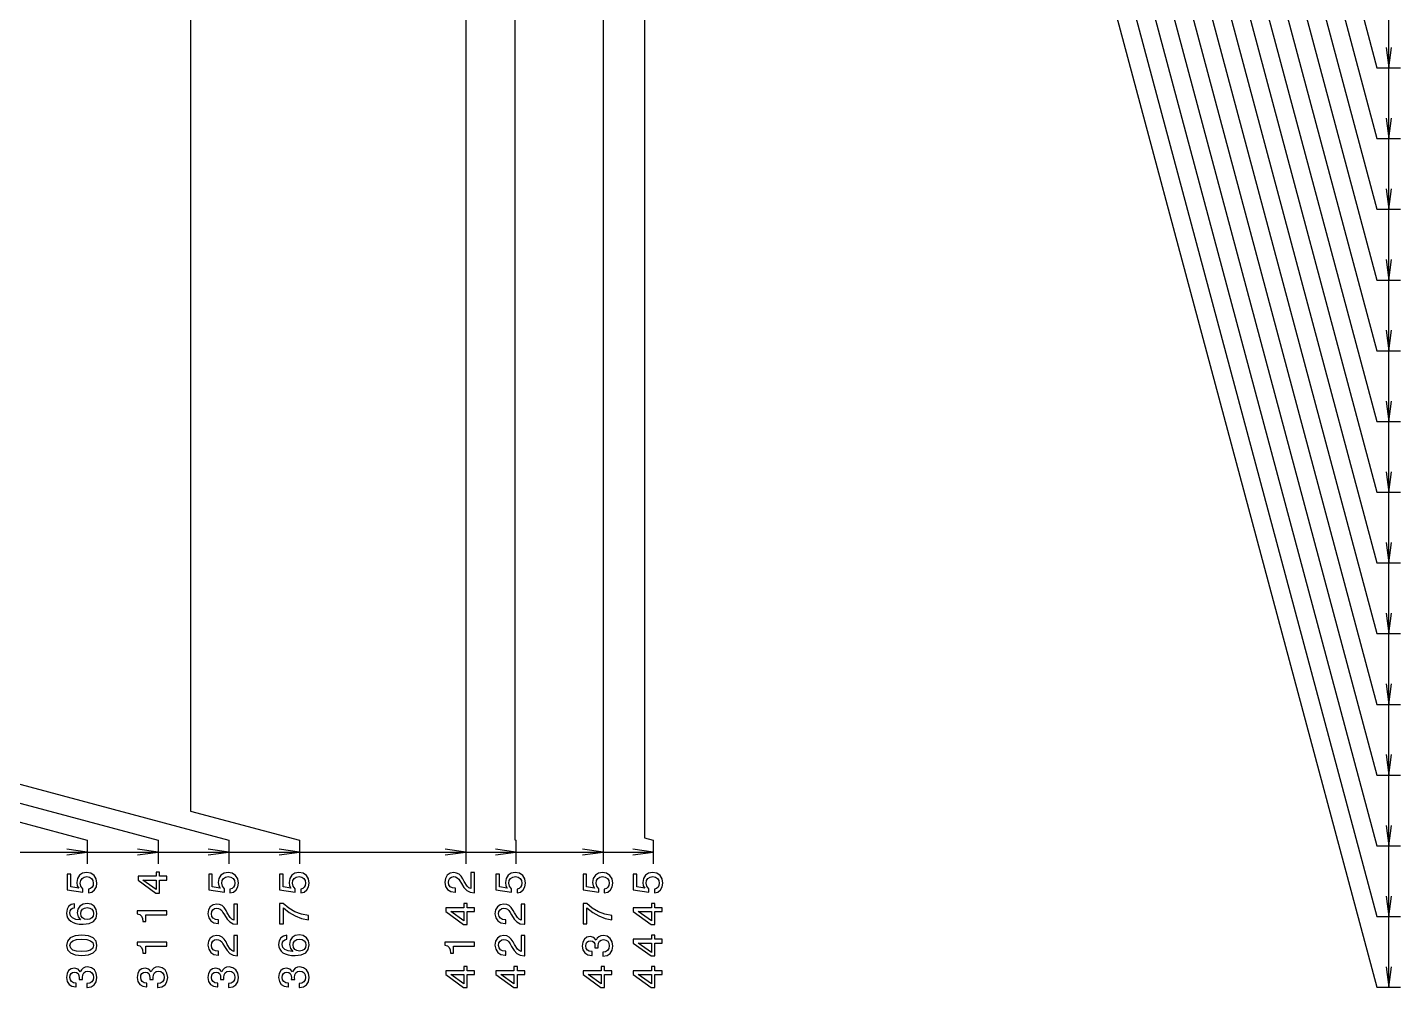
# Model space of a CAD drawing. Extents: x 0 to 1189, y 0 to 841.
# Drawn here: x 465.4 to 698.3, y 187.3 to 350.3 of the extents above; entities that cross this region are included whole.
import ezdxf

# ---------------------------------------------------------------- set-up
doc = ezdxf.new("R2010")
doc.units = 0

msp = doc.modelspace()

# ---------------------------------------------------------------- linework, layer by layer
at = {"color": 7, "lineweight": 25}
for p, q in [((696.32, 343.4), (696.32, 565.9)), ((696.32, 331.4), (696.32, 565.9)), ((696.32, 319.4), (696.32, 565.9)), ((696.32, 283.4), (696.32, 565.9)), ((696.32, 295.4), (696.32, 565.9)), ((696.32, 307.4), (696.32, 565.9)), ((696.32, 271.4), (696.32, 565.9)), ((696.32, 259.4), (696.32, 565.9)), ((696.32, 235.4), (696.32, 565.9)), ((696.32, 247.4), (696.32, 565.9)), ((696.32, 223.4), (696.32, 565.9)), ((696.32, 211.4), (696.32, 565.9)), ((696.32, 187.4), (696.32, 565.9)), ((696.32, 199.4), (696.32, 565.9)), ((493.05, 557.9), (493.05, 217.3)), ((548.05, 557.9), (548.05, 212.4)), ((570.05, 557.9), (570.05, 212.74)), ((563.05, 547.9), (563.05, 208.34)), ((539.75, 453.9), (539.75, 208.34)), ((665.32, 451.6), (694.32, 343.4)), ((664.79, 441.6), (694.32, 331.4)), ((665.7, 426.2), (694.32, 319.4)), ((665.83, 413.7), (694.32, 307.4)), ((663.29, 411.2), (694.32, 295.4)), ((657.66, 408.2), (694.32, 271.4)), ((660.47, 409.7), (694.32, 283.4)), ((656.08, 402.1), (694.32, 259.4)), ((655.14, 393.6), (694.32, 247.4)), ((654.2, 385.1), (694.32, 235.4)), ((655.46, 368.4), (694.32, 223.4)), ((650.99, 361.1), (694.32, 199.4)), ((654.12, 361.4), (694.32, 211.4)), ((648.23, 359.4), (694.32, 187.4)), ((694.32, 343.4), (698.32, 343.4)), ((694.32, 331.4), (698.32, 331.4)), ((694.32, 319.4), (698.32, 319.4)), ((694.32, 307.4), (698.32, 307.4)), ((694.32, 295.4), (698.32, 295.4)), ((694.32, 283.4), (698.32, 283.4)), ((694.32, 271.4), (698.32, 271.4)), ((694.32, 259.4), (698.32, 259.4)), ((694.32, 247.4), (698.32, 247.4)), ((694.32, 235.4), (698.32, 235.4)), ((448.05, 226.14), (499.55, 212.34)), ((432.05, 224), (475.55, 212.34)), ((436.95, 225.9), (487.55, 212.34)), ((694.32, 223.4), (698.32, 223.4)), ((493.05, 217.3), (511.55, 212.34)), ((475.55, 212.34), (475.55, 208.34)), ((487.55, 212.34), (487.55, 208.34)), ((499.55, 212.34), (499.55, 208.34)), ((511.55, 212.34), (511.55, 208.34)), ((548.05, 212.4), (548.25, 212.34)), ((548.25, 212.34), (548.25, 208.34)), ((570.05, 212.74), (571.55, 212.34)), ((571.55, 212.34), (571.55, 208.34)), ((125.55, 210.34), (499.55, 210.34)), ((125.55, 210.34), (487.55, 210.34)), ((125.55, 210.34), (475.55, 210.34)), ((125.55, 210.34), (511.55, 210.34)), ((125.55, 210.34), (548.25, 210.34)), ((125.55, 210.34), (539.75, 210.34)), ((125.55, 210.34), (563.05, 210.34)), ((125.55, 210.34), (571.55, 210.34)), ((694.32, 211.4), (698.32, 211.4)), ((694.32, 199.4), (698.32, 199.4)), ((694.32, 187.4), (698.32, 187.4))]:
    msp.add_line(p, q, dxfattribs=at)
for points in [[(695.86, 346.87), (696.32, 343.4), (696.77, 346.87)], [(695.86, 334.87), (696.32, 331.4), (696.77, 334.87)], [(695.86, 322.87), (696.32, 319.4), (696.77, 322.87)], [(695.86, 310.87), (696.32, 307.4), (696.77, 310.87)], [(695.86, 298.87), (696.32, 295.4), (696.77, 298.87)], [(695.86, 286.87), (696.32, 283.4), (696.77, 286.87)], [(695.86, 274.87), (696.32, 271.4), (696.77, 274.87)], [(695.86, 262.87), (696.32, 259.4), (696.77, 262.87)], [(695.86, 250.87), (696.32, 247.4), (696.77, 250.87)], [(695.86, 238.87), (696.32, 235.4), (696.77, 238.87)], [(695.86, 226.87), (696.32, 223.4), (696.77, 226.87)], [(695.86, 214.87), (696.32, 211.4), (696.77, 214.87)], [(472.08, 209.89), (475.55, 210.34), (472.08, 210.8)], [(484.08, 209.89), (487.55, 210.34), (484.08, 210.8)], [(496.08, 209.89), (499.55, 210.34), (496.08, 210.8)], [(508.08, 209.89), (511.55, 210.34), (508.08, 210.8)], [(536.28, 209.89), (539.75, 210.34), (536.28, 210.8)], [(544.78, 209.89), (548.25, 210.34), (544.78, 210.8)], [(559.58, 209.89), (563.05, 210.34), (559.58, 210.8)], [(568.08, 209.89), (571.55, 210.34), (568.08, 210.8)], [(695.86, 202.87), (696.32, 199.4), (696.77, 202.87)], [(695.86, 190.87), (696.32, 187.4), (696.77, 190.87)]]:
    msp.add_lwpolyline(points, dxfattribs=at)
for points in [[(475.75, 203.39), (476.34, 203.55), (476.8, 203.9), (477.09, 204.42), (477.19, 205.08), (477.06, 205.81), (476.71, 206.38), (476.15, 206.74), (475.43, 206.87), (474.76, 206.75), (474.23, 206.41), (473.89, 205.87), (473.77, 205.17), (473.86, 204.63), (474.1, 204.21), (472.75, 204.41), (472.75, 206.6), (472.16, 206.6), (472.16, 203.93), (474.81, 203.53), (474.81, 204.11), (474.47, 204.53), (474.35, 205.06), (474.43, 205.52), (474.66, 205.87), (475.01, 206.1), (475.47, 206.18), (475.92, 206.1), (476.27, 205.87), (476.5, 205.51), (476.57, 205.06), (476.52, 204.68), (476.36, 204.38), (476.1, 204.17), (475.75, 204.06)], [(489.05, 205.57), (489.05, 206.22), (487.81, 206.22), (487.81, 206.93), (487.23, 206.93), (487.23, 206.22), (484.16, 206.22), (484.16, 205.56), (487.18, 203.37), (487.81, 203.37), (487.81, 205.57)], [(487.23, 203.98), (484.99, 205.57), (487.23, 205.57)], [(499.75, 203.39), (500.34, 203.55), (500.8, 203.9), (501.09, 204.42), (501.19, 205.08), (501.06, 205.81), (500.71, 206.38), (500.15, 206.74), (499.43, 206.87), (498.76, 206.75), (498.23, 206.41), (497.89, 205.87), (497.77, 205.17), (497.86, 204.63), (498.1, 204.21), (496.75, 204.41), (496.75, 206.6), (496.16, 206.6), (496.16, 203.93), (498.81, 203.53), (498.81, 204.11), (498.47, 204.53), (498.35, 205.06), (498.43, 205.52), (498.66, 205.87), (499.01, 206.1), (499.47, 206.18), (499.92, 206.1), (500.27, 205.87), (500.5, 205.51), (500.57, 205.06), (500.52, 204.68), (500.36, 204.38), (500.1, 204.17), (499.75, 204.06)], [(511.75, 203.39), (512.34, 203.55), (512.8, 203.9), (513.09, 204.42), (513.19, 205.08), (513.06, 205.81), (512.71, 206.38), (512.15, 206.74), (511.43, 206.87), (510.76, 206.75), (510.23, 206.41), (509.89, 205.87), (509.77, 205.17), (509.86, 204.63), (510.1, 204.21), (508.75, 204.41), (508.75, 206.6), (508.16, 206.6), (508.16, 203.93), (510.81, 203.53), (510.81, 204.11), (510.47, 204.53), (510.35, 205.06), (510.43, 205.52), (510.66, 205.87), (511.01, 206.1), (511.47, 206.18), (511.92, 206.1), (512.27, 205.87), (512.5, 205.51), (512.57, 205.06), (512.52, 204.68), (512.36, 204.38), (512.1, 204.17), (511.75, 204.06)], [(541.25, 203.42), (541.25, 206.85), (540.63, 206.85), (540.63, 204.14), (540.29, 204.29), (540.01, 204.55), (539.5, 205.35), (539.28, 205.77), (538.97, 206.25), (538.61, 206.59), (538.19, 206.78), (537.71, 206.85), (537.1, 206.73), (536.62, 206.39), (536.32, 205.87), (536.21, 205.2), (536.34, 204.51), (536.68, 203.99), (537.22, 203.65), (537.93, 203.53), (538.03, 203.53), (538.03, 204.19), (537.97, 204.19), (537.48, 204.25), (537.12, 204.45), (536.89, 204.76), (536.81, 205.17), (536.88, 205.58), (537.06, 205.89), (537.35, 206.1), (537.7, 206.17), (538.03, 206.12), (538.31, 205.98), (538.56, 205.75), (538.77, 205.43), (539, 205.01), (539.45, 204.3), (539.92, 203.81), (540.5, 203.51), (541.23, 203.42)], [(548.45, 203.39), (549.04, 203.55), (549.5, 203.9), (549.79, 204.42), (549.89, 205.08), (549.76, 205.81), (549.41, 206.38), (548.85, 206.74), (548.13, 206.87), (547.46, 206.75), (546.93, 206.41), (546.59, 205.87), (546.47, 205.17), (546.56, 204.63), (546.8, 204.21), (545.45, 204.41), (545.45, 206.6), (544.86, 206.6), (544.86, 203.93), (547.51, 203.53), (547.51, 204.11), (547.17, 204.53), (547.05, 205.06), (547.13, 205.52), (547.36, 205.87), (547.71, 206.1), (548.17, 206.18), (548.62, 206.1), (548.97, 205.87), (549.2, 205.51), (549.27, 205.06), (549.22, 204.68), (549.06, 204.38), (548.8, 204.17), (548.45, 204.06)], [(563.25, 203.39), (563.84, 203.55), (564.3, 203.9), (564.59, 204.42), (564.69, 205.08), (564.56, 205.81), (564.21, 206.38), (563.65, 206.74), (562.93, 206.87), (562.26, 206.75), (561.73, 206.41), (561.39, 205.87), (561.27, 205.17), (561.36, 204.63), (561.6, 204.21), (560.25, 204.41), (560.25, 206.6), (559.66, 206.6), (559.66, 203.93), (562.31, 203.53), (562.31, 204.11), (561.97, 204.53), (561.85, 205.06), (561.93, 205.52), (562.16, 205.87), (562.51, 206.1), (562.97, 206.18), (563.42, 206.1), (563.77, 205.87), (564, 205.51), (564.07, 205.06), (564.02, 204.68), (563.86, 204.38), (563.6, 204.17), (563.25, 204.06)], [(571.75, 203.39), (572.34, 203.55), (572.8, 203.9), (573.09, 204.42), (573.19, 205.08), (573.06, 205.81), (572.71, 206.38), (572.15, 206.74), (571.43, 206.87), (570.76, 206.75), (570.23, 206.41), (569.89, 205.87), (569.77, 205.17), (569.86, 204.63), (570.1, 204.21), (568.75, 204.41), (568.75, 206.6), (568.16, 206.6), (568.16, 203.93), (570.81, 203.53), (570.81, 204.11), (570.47, 204.53), (570.35, 205.06), (570.43, 205.52), (570.66, 205.87), (571.01, 206.1), (571.47, 206.18), (571.92, 206.1), (572.27, 205.87), (572.5, 205.51), (572.57, 205.06), (572.52, 204.68), (572.36, 204.38), (572.1, 204.17), (571.75, 204.06)], [(473.4, 201.57), (472.81, 201.43), (472.38, 201.11), (472.11, 200.62), (472.01, 199.99), (472.06, 199.56), (472.2, 199.2), (472.42, 198.87), (472.74, 198.6), (473.14, 198.38), (473.62, 198.22), (474.19, 198.12), (474.83, 198.09), (475.85, 198.21), (476.6, 198.56), (477.04, 199.13), (477.19, 199.91), (477.06, 200.61), (476.73, 201.14), (476.19, 201.49), (475.52, 201.61), (474.83, 201.49), (474.31, 201.16), (473.97, 200.64), (473.86, 200.01), (474, 199.33), (474.41, 198.81), (473.62, 198.92), (473.05, 199.15), (472.71, 199.51), (472.6, 200), (472.66, 200.36), (472.81, 200.63), (473.06, 200.81), (473.4, 200.9)], [(475.52, 200.91), (475.98, 200.83), (476.32, 200.63), (476.55, 200.31), (476.63, 199.9), (476.55, 199.48), (476.33, 199.15), (475.98, 198.94), (475.53, 198.88), (475.08, 198.95), (474.74, 199.15), (474.53, 199.48), (474.45, 199.93), (474.53, 200.32), (474.74, 200.63), (475.08, 200.83)], [(489.05, 199.71), (489.05, 200.36), (484.01, 200.36), (484.01, 199.87), (484.45, 199.74), (484.75, 199.48), (484.92, 199.09), (484.98, 198.54), (485.49, 198.54), (485.49, 199.71)], [(501.05, 198.08), (501.05, 201.52), (500.43, 201.52), (500.43, 198.8), (500.09, 198.95), (499.81, 199.21), (499.3, 200.01), (499.08, 200.44), (498.77, 200.91), (498.41, 201.25), (497.99, 201.44), (497.51, 201.52), (496.9, 201.39), (496.42, 201.05), (496.12, 200.54), (496.01, 199.87), (496.14, 199.17), (496.48, 198.65), (497.02, 198.31), (497.73, 198.19), (497.83, 198.19), (497.83, 198.85), (497.77, 198.85), (497.28, 198.91), (496.92, 199.11), (496.69, 199.42), (496.61, 199.83), (496.68, 200.25), (496.86, 200.56), (497.15, 200.76), (497.5, 200.83), (497.83, 200.78), (498.11, 200.64), (498.36, 200.41), (498.57, 200.1), (498.8, 199.67), (499.25, 198.97), (499.72, 198.47), (500.3, 198.17), (501.03, 198.08)], [(513.05, 198.84), (513.05, 199.56), (511.86, 199.8), (510.75, 200.22), (509.72, 200.81), (508.76, 201.58), (508.16, 201.58), (508.16, 198.15), (508.81, 198.15), (508.81, 200.89), (509.79, 200.1), (510.8, 199.5), (511.88, 199.08)], [(541.25, 200.23), (541.25, 200.88), (540.01, 200.88), (540.01, 201.6), (539.43, 201.6), (539.43, 200.88), (536.36, 200.88), (536.36, 200.23), (539.38, 198.04), (540.01, 198.04), (540.01, 200.23)], [(549.75, 198.08), (549.75, 201.52), (549.13, 201.52), (549.13, 198.8), (548.79, 198.95), (548.51, 199.21), (548, 200.01), (547.78, 200.44), (547.47, 200.91), (547.11, 201.25), (546.69, 201.44), (546.21, 201.52), (545.6, 201.39), (545.12, 201.05), (544.82, 200.54), (544.71, 199.87), (544.84, 199.17), (545.18, 198.65), (545.72, 198.31), (546.43, 198.19), (546.53, 198.19), (546.53, 198.85), (546.47, 198.85), (545.98, 198.91), (545.62, 199.11), (545.39, 199.42), (545.31, 199.83), (545.38, 200.25), (545.56, 200.56), (545.85, 200.76), (546.2, 200.83), (546.53, 200.78), (546.81, 200.64), (547.06, 200.41), (547.27, 200.1), (547.5, 199.67), (547.95, 198.97), (548.42, 198.47), (549, 198.17), (549.73, 198.08)], [(564.55, 198.84), (564.55, 199.56), (563.36, 199.8), (562.25, 200.22), (561.22, 200.81), (560.26, 201.58), (559.66, 201.58), (559.66, 198.15), (560.31, 198.15), (560.31, 200.89), (561.29, 200.1), (562.3, 199.5), (563.38, 199.08)], [(573.05, 200.23), (573.05, 200.88), (571.81, 200.88), (571.81, 201.6), (571.23, 201.6), (571.23, 200.88), (568.16, 200.88), (568.16, 200.23), (571.18, 198.04), (571.81, 198.04), (571.81, 200.23)], [(539.43, 198.64), (537.19, 200.23), (539.43, 200.23)], [(571.23, 198.64), (568.99, 200.23), (571.23, 200.23)], [(474.61, 192.76), (475.74, 192.87), (476.55, 193.21), (477.04, 193.75), (477.19, 194.5), (477.04, 195.24), (476.55, 195.78), (475.74, 196.11), (474.61, 196.23), (473.48, 196.11), (473.04, 195.98), (472.67, 195.78), (472.18, 195.24), (472.01, 194.5), (472.18, 193.75), (472.68, 193.21), (473.48, 192.87)], [(501.05, 192.74), (501.05, 196.18), (500.43, 196.18), (500.43, 193.46), (500.09, 193.61), (499.81, 193.87), (499.3, 194.67), (499.08, 195.1), (498.77, 195.57), (498.41, 195.91), (497.99, 196.11), (497.51, 196.18), (496.9, 196.06), (496.42, 195.72), (496.12, 195.2), (496.01, 194.53), (496.14, 193.84), (496.48, 193.31), (497.02, 192.97), (497.73, 192.86), (497.83, 192.86), (497.83, 193.51), (497.77, 193.51), (497.28, 193.58), (496.92, 193.77), (496.69, 194.08), (496.61, 194.49), (496.68, 194.91), (496.86, 195.22), (497.15, 195.42), (497.5, 195.49), (497.83, 195.44), (498.11, 195.31), (498.36, 195.08), (498.57, 194.76), (498.8, 194.33), (499.25, 193.63), (499.72, 193.13), (500.3, 192.84), (501.03, 192.74)], [(509.4, 196.23), (508.81, 196.09), (508.38, 195.78), (508.11, 195.29), (508.01, 194.65), (508.06, 194.23), (508.2, 193.86), (508.42, 193.53), (508.74, 193.26), (509.14, 193.04), (509.62, 192.89), (510.19, 192.79), (510.83, 192.76), (511.85, 192.87), (512.6, 193.22), (513.04, 193.79), (513.19, 194.57), (513.06, 195.27), (512.73, 195.8), (512.19, 196.15), (511.52, 196.27), (510.83, 196.15), (510.31, 195.82), (509.97, 195.31), (509.86, 194.67), (510, 193.99), (510.41, 193.48), (509.62, 193.58), (509.05, 193.82), (508.71, 194.17), (508.6, 194.66), (508.66, 195.02), (508.81, 195.29), (509.06, 195.47), (509.4, 195.57)], [(549.75, 192.74), (549.75, 196.18), (549.13, 196.18), (549.13, 193.46), (548.79, 193.61), (548.51, 193.87), (548, 194.67), (547.78, 195.1), (547.47, 195.57), (547.11, 195.91), (546.69, 196.11), (546.21, 196.18), (545.6, 196.06), (545.12, 195.72), (544.82, 195.2), (544.71, 194.53), (544.84, 193.84), (545.18, 193.31), (545.72, 192.97), (546.43, 192.86), (546.53, 192.86), (546.53, 193.51), (546.47, 193.51), (545.98, 193.58), (545.62, 193.77), (545.39, 194.08), (545.31, 194.49), (545.38, 194.91), (545.56, 195.22), (545.85, 195.42), (546.2, 195.49), (546.53, 195.44), (546.81, 195.31), (547.06, 195.08), (547.27, 194.76), (547.5, 194.33), (547.95, 193.63), (548.42, 193.13), (549, 192.84), (549.73, 192.74)], [(562.98, 192.68), (563.03, 192.68), (563.72, 192.8), (564.24, 193.14), (564.57, 193.67), (564.69, 194.38), (564.57, 195.13), (564.25, 195.69), (563.75, 196.05), (563.1, 196.18), (562.68, 196.12), (562.33, 195.96), (562.06, 195.7), (561.87, 195.36), (561.48, 195.83), (560.86, 195.99), (560.3, 195.88), (559.87, 195.57), (559.61, 195.07), (559.51, 194.38), (559.63, 193.73), (559.95, 193.23), (560.45, 192.91), (561.12, 192.8), (561.17, 192.8), (561.17, 193.44), (560.71, 193.5), (560.38, 193.69), (560.18, 193.99), (560.11, 194.41), (560.16, 194.79), (560.31, 195.06), (560.56, 195.23), (560.89, 195.29), (561.24, 195.23), (561.48, 195.05), (561.63, 194.75), (561.67, 194.34), (561.66, 194.06), (562.23, 194.06), (562.22, 194.41), (562.28, 194.87), (562.45, 195.21), (562.73, 195.41), (563.1, 195.48), (563.52, 195.4), (563.83, 195.19), (564.02, 194.86), (564.09, 194.42), (564.02, 193.97), (563.8, 193.64), (563.46, 193.43), (562.98, 193.35)], [(573.05, 194.9), (573.05, 195.54), (571.81, 195.54), (571.81, 196.26), (571.23, 196.26), (571.23, 195.54), (568.16, 195.54), (568.16, 194.89), (571.18, 192.7), (571.81, 192.7), (571.81, 194.9)], [(474.61, 193.46), (473.74, 193.51), (473.11, 193.69), (472.74, 194.02), (472.61, 194.5), (472.74, 194.98), (473.11, 195.3), (473.74, 195.48), (474.61, 195.54), (475.49, 195.48), (476.11, 195.3), (476.48, 194.98), (476.6, 194.5), (476.48, 194.02), (476.11, 193.69), (475.49, 193.51)], [(489.05, 194.37), (489.05, 195.03), (484.01, 195.03), (484.01, 194.54), (484.45, 194.41), (484.75, 194.15), (484.92, 193.75), (484.98, 193.2), (485.49, 193.2), (485.49, 194.37)], [(511.52, 195.57), (511.98, 195.49), (512.32, 195.29), (512.55, 194.97), (512.63, 194.56), (512.55, 194.14), (512.33, 193.82), (511.98, 193.61), (511.53, 193.54), (511.08, 193.61), (510.74, 193.82), (510.53, 194.15), (510.45, 194.59), (510.53, 194.98), (510.74, 195.29), (511.08, 195.49)], [(541.25, 194.37), (541.25, 195.03), (536.21, 195.03), (536.21, 194.54), (536.65, 194.41), (536.95, 194.15), (537.12, 193.75), (537.18, 193.2), (537.69, 193.2), (537.69, 194.37)], [(571.23, 193.3), (568.99, 194.9), (571.23, 194.9)], [(475.48, 187.35), (475.53, 187.35), (476.22, 187.46), (476.74, 187.8), (477.07, 188.33), (477.19, 189.04), (477.07, 189.79), (476.75, 190.35), (476.25, 190.71), (475.6, 190.84), (475.18, 190.78), (474.83, 190.63), (474.56, 190.37), (474.37, 190.02), (473.98, 190.49), (473.36, 190.65), (472.8, 190.55), (472.37, 190.24), (472.11, 189.73), (472.01, 189.04), (472.13, 188.39), (472.45, 187.89), (472.95, 187.57), (473.62, 187.46), (473.67, 187.46), (473.67, 188.1), (473.21, 188.16), (472.88, 188.35), (472.68, 188.65), (472.61, 189.08), (472.66, 189.45), (472.81, 189.72), (473.06, 189.89), (473.39, 189.96), (473.74, 189.89), (473.98, 189.72), (474.13, 189.41), (474.17, 189), (474.16, 188.72), (474.73, 188.72), (474.72, 189.08), (474.78, 189.53), (474.95, 189.87), (475.23, 190.07), (475.6, 190.14), (476.02, 190.06), (476.33, 189.85), (476.52, 189.52), (476.59, 189.08), (476.52, 188.63), (476.3, 188.3), (475.96, 188.09), (475.48, 188.01)], [(487.48, 187.35), (487.53, 187.35), (488.22, 187.46), (488.74, 187.8), (489.07, 188.33), (489.19, 189.04), (489.07, 189.79), (488.75, 190.35), (488.25, 190.71), (487.6, 190.84), (487.18, 190.78), (486.83, 190.63), (486.56, 190.37), (486.37, 190.02), (485.98, 190.49), (485.36, 190.65), (484.8, 190.55), (484.37, 190.24), (484.11, 189.73), (484.01, 189.04), (484.13, 188.39), (484.45, 187.89), (484.95, 187.57), (485.62, 187.46), (485.67, 187.46), (485.67, 188.1), (485.21, 188.16), (484.88, 188.35), (484.68, 188.65), (484.61, 189.08), (484.66, 189.45), (484.81, 189.72), (485.06, 189.89), (485.39, 189.96), (485.74, 189.89), (485.98, 189.72), (486.13, 189.41), (486.17, 189), (486.16, 188.72), (486.73, 188.72), (486.72, 189.08), (486.78, 189.53), (486.95, 189.87), (487.23, 190.07), (487.6, 190.14), (488.02, 190.06), (488.33, 189.85), (488.52, 189.52), (488.59, 189.08), (488.52, 188.63), (488.3, 188.3), (487.96, 188.09), (487.48, 188.01)], [(499.48, 187.35), (499.53, 187.35), (500.22, 187.46), (500.74, 187.8), (501.07, 188.33), (501.19, 189.04), (501.07, 189.79), (500.75, 190.35), (500.25, 190.71), (499.6, 190.84), (499.18, 190.78), (498.83, 190.63), (498.56, 190.37), (498.37, 190.02), (497.98, 190.49), (497.36, 190.65), (496.8, 190.55), (496.37, 190.24), (496.11, 189.73), (496.01, 189.04), (496.13, 188.39), (496.45, 187.89), (496.95, 187.57), (497.62, 187.46), (497.67, 187.46), (497.67, 188.1), (497.21, 188.16), (496.88, 188.35), (496.68, 188.65), (496.61, 189.08), (496.66, 189.45), (496.81, 189.72), (497.06, 189.89), (497.39, 189.96), (497.74, 189.89), (497.98, 189.72), (498.13, 189.41), (498.17, 189), (498.16, 188.72), (498.73, 188.72), (498.72, 189.08), (498.78, 189.53), (498.95, 189.87), (499.23, 190.07), (499.6, 190.14), (500.02, 190.06), (500.33, 189.85), (500.52, 189.52), (500.59, 189.08), (500.52, 188.63), (500.3, 188.3), (499.96, 188.09), (499.48, 188.01)], [(511.48, 187.35), (511.53, 187.35), (512.22, 187.46), (512.74, 187.8), (513.07, 188.33), (513.19, 189.04), (513.07, 189.79), (512.75, 190.35), (512.25, 190.71), (511.6, 190.84), (511.18, 190.78), (510.83, 190.63), (510.56, 190.37), (510.37, 190.02), (509.98, 190.49), (509.36, 190.65), (508.8, 190.55), (508.37, 190.24), (508.11, 189.73), (508.01, 189.04), (508.13, 188.39), (508.45, 187.89), (508.95, 187.57), (509.62, 187.46), (509.67, 187.46), (509.67, 188.1), (509.21, 188.16), (508.88, 188.35), (508.68, 188.65), (508.61, 189.08), (508.66, 189.45), (508.81, 189.72), (509.06, 189.89), (509.39, 189.96), (509.74, 189.89), (509.98, 189.72), (510.13, 189.41), (510.17, 189), (510.16, 188.72), (510.73, 188.72), (510.72, 189.08), (510.78, 189.53), (510.95, 189.87), (511.23, 190.07), (511.6, 190.14), (512.02, 190.06), (512.33, 189.85), (512.52, 189.52), (512.59, 189.08), (512.52, 188.63), (512.3, 188.3), (511.96, 188.09), (511.48, 188.01)], [(541.25, 189.56), (541.25, 190.21), (540.01, 190.21), (540.01, 190.92), (539.43, 190.92), (539.43, 190.21), (536.36, 190.21), (536.36, 189.55), (539.38, 187.36), (540.01, 187.36), (540.01, 189.56)], [(539.43, 187.97), (537.19, 189.56), (539.43, 189.56)], [(549.75, 189.56), (549.75, 190.21), (548.51, 190.21), (548.51, 190.92), (547.93, 190.92), (547.93, 190.21), (544.86, 190.21), (544.86, 189.55), (547.88, 187.36), (548.51, 187.36), (548.51, 189.56)], [(547.93, 187.97), (545.69, 189.56), (547.93, 189.56)], [(564.55, 189.56), (564.55, 190.21), (563.31, 190.21), (563.31, 190.92), (562.73, 190.92), (562.73, 190.21), (559.66, 190.21), (559.66, 189.55), (562.68, 187.36), (563.31, 187.36), (563.31, 189.56)], [(562.73, 187.97), (560.49, 189.56), (562.73, 189.56)], [(573.05, 189.56), (573.05, 190.21), (571.81, 190.21), (571.81, 190.92), (571.23, 190.92), (571.23, 190.21), (568.16, 190.21), (568.16, 189.55), (571.18, 187.36), (571.81, 187.36), (571.81, 189.56)], [(571.23, 187.97), (568.99, 189.56), (571.23, 189.56)]]:
    msp.add_lwpolyline(points, close=True, dxfattribs=at)

doc.saveas('drawing.dxf')
